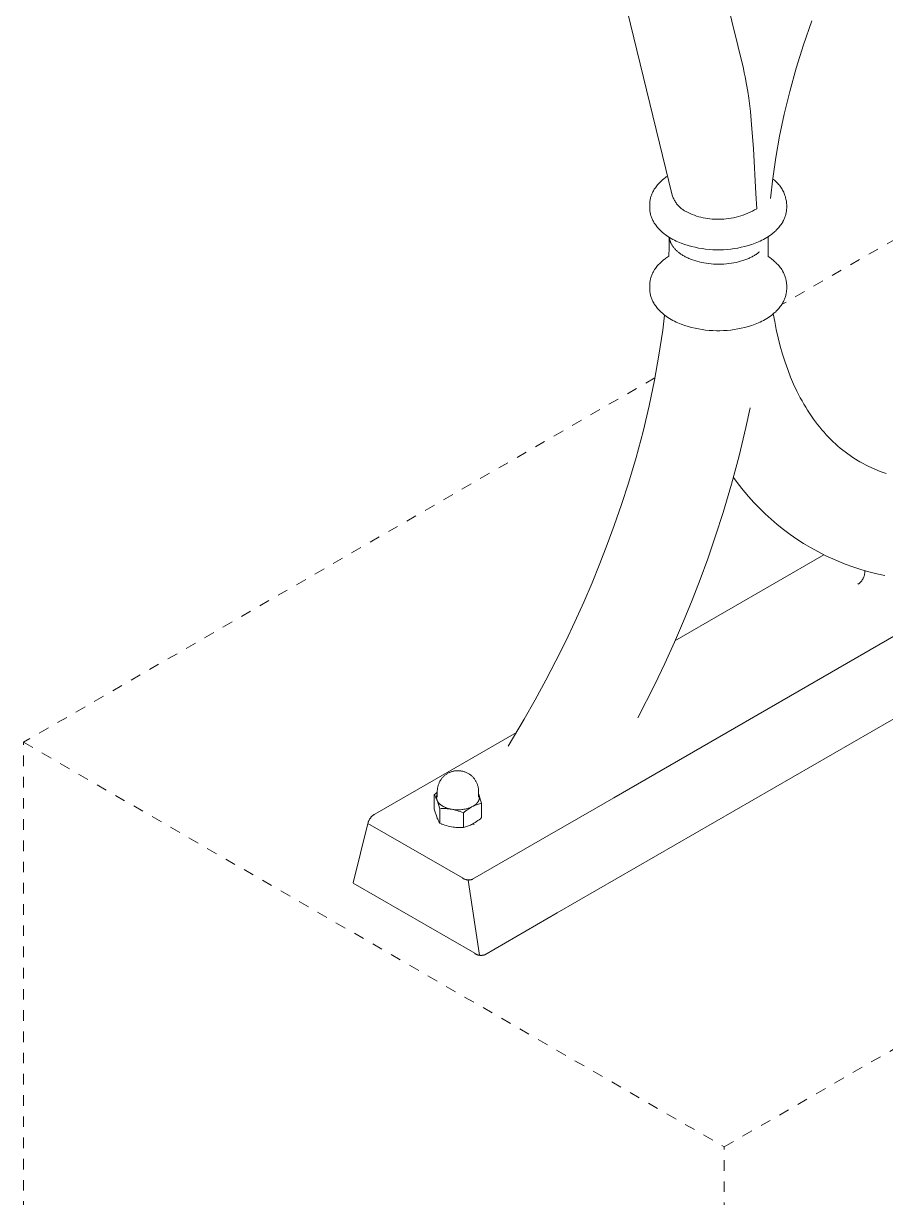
# Model space of a CAD drawing. Header units: inches. Extents: x -10 to 169, y -3 to 129.
# Drawn here: x 114.44 to 122.57, y 48.98 to 60.04 of the extents above; entities that cross this region are included whole.
import ezdxf

# ---------------------------------------------------------------- set-up
doc = ezdxf.new("R2010")
doc.units = ezdxf.units.IN
doc.header["$PDSIZE"] = -1
doc.linetypes.add('HIDDEN', pattern=[1.905, 1.27, -0.635])
doc.layers.add('ZANO_R', color=7, linetype='Continuous', lineweight=0)
doc.layers.add('ZANO_R_przerywana', color=250, linetype='HIDDEN', lineweight=0)

msp = doc.modelspace()

# ---------------------------------------------------------------- linework, layer by layer
at = {"layer": 'ZANO_R'}
for p, q in [((120.60694, 62.15514), (121.22743, 59.61753)), ((120.55797, 58.42379), (119.68102, 62.01024)), ((121.87414, 60.06775), (121.79575, 59.84211)), ((121.79575, 59.84211), (121.72606, 59.61974)), ((121.23677, 59.5775), (121.22743, 59.61753)), ((121.24474, 59.54015), (121.23677, 59.5775)), ((121.25873, 59.46612), (121.24474, 59.54015)), ((121.72606, 59.61974), (121.66503, 59.40144)), ((121.26914, 59.40267), (121.25873, 59.46612)), ((121.27836, 59.33904), (121.26914, 59.40267)), ((121.29366, 59.21348), (121.27836, 59.33904)), ((121.66503, 59.40144), (121.61252, 59.18792)), ((121.30578, 59.09012), (121.29366, 59.21348)), ((121.3231, 58.85985), (121.30578, 59.09012)), ((121.61252, 59.18792), (121.56835, 58.97983)), ((121.56835, 58.97983), (121.53228, 58.77778)), ((121.34588, 58.44163), (121.3231, 58.85985)), ((121.53228, 58.77778), (121.50402, 58.58228)), ((120.42012, 58.52298), (120.42815, 58.53208)), ((120.42815, 58.53208), (120.43654, 58.54101)), ((120.43654, 58.54101), (120.44257, 58.54711)), ((120.44257, 58.54711), (120.44877, 58.55314)), ((120.44877, 58.55314), (120.45514, 58.55907)), ((120.45514, 58.55907), (120.46166, 58.56493)), ((120.46166, 58.56493), (120.46834, 58.57069)), ((120.46834, 58.57069), (120.47518, 58.57637)), ((120.47518, 58.57637), (120.48217, 58.58196)), ((120.48217, 58.58196), (120.48931, 58.58745)), ((120.48931, 58.58745), (120.50139, 58.59631)), ((120.50139, 58.59631), (120.51371, 58.60482)), ((121.50402, 58.58228), (121.48323, 58.3937)), ((121.5035, 58.57817), (121.51237, 58.57154)), ((121.51237, 58.57154), (121.52101, 58.56461)), ((121.52101, 58.56461), (121.52941, 58.55739)), ((121.52941, 58.55739), (121.53755, 58.54987)), ((121.53755, 58.54987), (121.54542, 58.54209)), ((121.54542, 58.54209), (121.55302, 58.53403)), ((121.55302, 58.53403), (121.56034, 58.52571)), ((120.35619, 58.40919), (120.35879, 58.41736)), ((120.35879, 58.41736), (120.36166, 58.42546)), ((120.36166, 58.42546), (120.36478, 58.43351)), ((120.36478, 58.43351), (120.36815, 58.44149)), ((120.36815, 58.44149), (120.37177, 58.44939)), ((120.37177, 58.44939), (120.37564, 58.45722)), ((120.37564, 58.45722), (120.37975, 58.46498)), ((120.37975, 58.46498), (120.38257, 58.47002)), ((120.38257, 58.47002), (120.3855, 58.47502)), ((120.3855, 58.47502), (120.38853, 58.47999)), ((120.38853, 58.47999), (120.39165, 58.48492)), ((120.39165, 58.48492), (120.3982, 58.49467)), ((120.3982, 58.49467), (120.40513, 58.50427)), ((120.40513, 58.50427), (120.41244, 58.5137)), ((120.41244, 58.5137), (120.42012, 58.52298)), ((120.55797, 58.42379), (120.5608, 58.41521)), ((121.35334, 58.29641), (121.34588, 58.44163)), ((121.56034, 58.52571), (121.56736, 58.51715)), ((121.56736, 58.51715), (121.57408, 58.50834)), ((121.57408, 58.50834), (121.5805, 58.49931)), ((121.5805, 58.49931), (121.58659, 58.49006)), ((121.58659, 58.49006), (121.59237, 58.48061)), ((121.59237, 58.48061), (121.59781, 58.47096)), ((121.59781, 58.47096), (121.60291, 58.46113)), ((121.60291, 58.46113), (121.60767, 58.45113)), ((121.60767, 58.45113), (121.61208, 58.44097)), ((121.61208, 58.44097), (121.61614, 58.43067)), ((121.61614, 58.43067), (121.61984, 58.42023)), ((121.61984, 58.42023), (121.62317, 58.40966)), ((120.34488, 58.33339), (120.34502, 58.34192)), ((120.34488, 58.30798), (120.34488, 58.33339)), ((120.34502, 58.29945), (120.34488, 58.30798)), ((120.34502, 58.34192), (120.34545, 58.35045)), ((120.34545, 58.35045), (120.34616, 58.35897)), ((120.34616, 58.35897), (120.34714, 58.36747)), ((120.34714, 58.36747), (120.34841, 58.37593)), ((120.34841, 58.37593), (120.34995, 58.38434)), ((120.34995, 58.38434), (120.35176, 58.39269)), ((120.35176, 58.39269), (120.35385, 58.40096)), ((120.35385, 58.40096), (120.35619, 58.40919)), ((120.5608, 58.41521), (120.56391, 58.40673)), ((120.56391, 58.40673), (120.56733, 58.39837)), ((120.56733, 58.39837), (120.57103, 58.39014)), ((120.57103, 58.39014), (120.57501, 58.38204)), ((120.57501, 58.38204), (120.57928, 58.37408)), ((120.57928, 58.37408), (120.58382, 58.36627)), ((120.58382, 58.36627), (120.58862, 58.35863)), ((120.58862, 58.35863), (120.59369, 58.35115)), ((120.59369, 58.35115), (120.59902, 58.34386)), ((120.59902, 58.34386), (120.6046, 58.33676)), ((120.6046, 58.33676), (120.61042, 58.32986)), ((120.61042, 58.32986), (120.61647, 58.32316)), ((120.61647, 58.32316), (120.62276, 58.31668)), ((120.62276, 58.31668), (120.62927, 58.31042)), ((120.62927, 58.31042), (120.63599, 58.30439)), ((121.62317, 58.40966), (121.62614, 58.39899)), ((121.62614, 58.39899), (121.62873, 58.38822)), ((121.62873, 58.38822), (121.63095, 58.37737)), ((121.63095, 58.37737), (121.63279, 58.36645)), ((121.63279, 58.36645), (121.63425, 58.35547)), ((121.63425, 58.35547), (121.63534, 58.34445)), ((121.63534, 58.34445), (121.63603, 58.33339)), ((121.63603, 58.30798), (121.63589, 58.29945)), ((121.63603, 58.30798), (121.63603, 58.33339)), ((120.34545, 58.29092), (120.34502, 58.29945)), ((120.34616, 58.2824), (120.34545, 58.29092)), ((120.34714, 58.2739), (120.34616, 58.2824)), ((120.34841, 58.26544), (120.34714, 58.2739)), ((120.34995, 58.25703), (120.34841, 58.26544)), ((120.35176, 58.24868), (120.34995, 58.25703)), ((120.35385, 58.24041), (120.35176, 58.24868)), ((120.35619, 58.23218), (120.35385, 58.24041)), ((120.35879, 58.22401), (120.35619, 58.23218)), ((120.36166, 58.21591), (120.35879, 58.22401)), ((120.36478, 58.20786), (120.36166, 58.21591)), ((120.36815, 58.19988), (120.36478, 58.20786)), ((120.37177, 58.19198), (120.36815, 58.19988)), ((120.63599, 58.30439), (120.64292, 58.2986)), ((120.64292, 58.2986), (120.65004, 58.29305)), ((120.65004, 58.29305), (120.65735, 58.28776)), ((120.65735, 58.28776), (120.66485, 58.28272)), ((120.66485, 58.28272), (120.67251, 58.27794)), ((120.67251, 58.27794), (120.68034, 58.27343)), ((120.68034, 58.27343), (120.68831, 58.2692)), ((120.68831, 58.2692), (120.70749, 58.25955)), ((120.70749, 58.25955), (120.72698, 58.25056)), ((120.72698, 58.25056), (120.74677, 58.24224)), ((120.74677, 58.24224), (120.76684, 58.23461)), ((120.76684, 58.23461), (120.78715, 58.22766)), ((120.78715, 58.22766), (120.80769, 58.22141)), ((120.80769, 58.22141), (120.82843, 58.21586)), ((120.82843, 58.21586), (120.84934, 58.21103)), ((120.84934, 58.21103), (120.87041, 58.20692)), ((120.87041, 58.20692), (120.89161, 58.20352)), ((120.89161, 58.20352), (120.91291, 58.20086)), ((120.91291, 58.20086), (120.93429, 58.19892)), ((120.93429, 58.19892), (120.95573, 58.19771)), ((120.95573, 58.19771), (120.97719, 58.19724)), ((120.97719, 58.19724), (120.99866, 58.1975)), ((120.99866, 58.1975), (121.0201, 58.19849)), ((121.0201, 58.19849), (121.04349, 58.19955)), ((121.04349, 58.19955), (121.06683, 58.20142)), ((121.06683, 58.20142), (121.09009, 58.20408)), ((121.09009, 58.20408), (121.11324, 58.20754)), ((121.11324, 58.20754), (121.13626, 58.2118)), ((121.13626, 58.2118), (121.15913, 58.21684)), ((121.15913, 58.21684), (121.1818, 58.22267)), ((121.1818, 58.22267), (121.20427, 58.22927)), ((121.20427, 58.22927), (121.22649, 58.23664)), ((121.22649, 58.23664), (121.24845, 58.24476)), ((121.24845, 58.24476), (121.27011, 58.25364)), ((121.27011, 58.25364), (121.29146, 58.26325)), ((121.29146, 58.26325), (121.31246, 58.2736)), ((121.31246, 58.2736), (121.3331, 58.28465)), ((121.3331, 58.28465), (121.35334, 58.29641)), ((121.61276, 58.19988), (121.60914, 58.19198)), ((121.61613, 58.20786), (121.61276, 58.19988)), ((121.61925, 58.2159), (121.61613, 58.20786)), ((121.62212, 58.22401), (121.61925, 58.2159)), ((121.62472, 58.23218), (121.62212, 58.22401)), ((121.62706, 58.24041), (121.62472, 58.23218)), ((121.62915, 58.24868), (121.62706, 58.24041)), ((121.63096, 58.25703), (121.62915, 58.24868)), ((121.6325, 58.26544), (121.63096, 58.25703)), ((121.63377, 58.2739), (121.6325, 58.26544)), ((121.63475, 58.2824), (121.63377, 58.2739)), ((121.63546, 58.29092), (121.63475, 58.2824)), ((121.63589, 58.29945), (121.63546, 58.29092)), ((120.37564, 58.18414), (120.37177, 58.19198)), ((120.37975, 58.17639), (120.37564, 58.18414)), ((120.38257, 58.17135), (120.37975, 58.17639)), ((120.3855, 58.16635), (120.38257, 58.17135)), ((120.38853, 58.16138), (120.3855, 58.16635)), ((120.39165, 58.15645), (120.38853, 58.16138)), ((120.3982, 58.1467), (120.39165, 58.15645)), ((120.40513, 58.1371), (120.3982, 58.1467)), ((120.41244, 58.12767), (120.40513, 58.1371)), ((120.42012, 58.11839), (120.41244, 58.12767)), ((120.42815, 58.10929), (120.42012, 58.11839)), ((120.43654, 58.10036), (120.42815, 58.10929)), ((120.44257, 58.09426), (120.43654, 58.10036)), ((120.44877, 58.08823), (120.44257, 58.09426)), ((120.45514, 58.0823), (120.44877, 58.08823)), ((121.53214, 58.08823), (121.52577, 58.0823)), ((121.53834, 58.09426), (121.53214, 58.08823)), ((121.54437, 58.10036), (121.53834, 58.09426)), ((121.55276, 58.10929), (121.54437, 58.10036)), ((121.56079, 58.11839), (121.55276, 58.10929)), ((121.56847, 58.12767), (121.56079, 58.11839)), ((121.57578, 58.1371), (121.56847, 58.12767)), ((121.58271, 58.1467), (121.57578, 58.1371)), ((121.58926, 58.15645), (121.58271, 58.1467)), ((121.59238, 58.16138), (121.58926, 58.15645)), ((121.59541, 58.16635), (121.59238, 58.16138)), ((121.59833, 58.17135), (121.59541, 58.16635)), ((121.60116, 58.17639), (121.59833, 58.17135)), ((121.60527, 58.18414), (121.60116, 58.17639)), ((121.60914, 58.19198), (121.60527, 58.18414)), ((120.46166, 58.07644), (120.45514, 58.0823)), ((120.46834, 58.07068), (120.46166, 58.07644)), ((120.47518, 58.065), (120.46834, 58.07068)), ((120.48217, 58.05941), (120.47518, 58.065)), ((120.48931, 58.05391), (120.48217, 58.05941)), ((120.50325, 58.04376), (120.48931, 58.05391)), ((120.51749, 58.03403), (120.50325, 58.04376)), ((120.53204, 58.02475), (120.51749, 58.03403)), ((120.52756, 57.93163), (120.5283, 58.02709)), ((120.52997, 58.02308), (120.52958, 58.02628)), ((120.53043, 58.01988), (120.52997, 58.02308)), ((120.53096, 58.01668), (120.53043, 58.01988)), ((120.53155, 58.0135), (120.53096, 58.01668)), ((120.5322, 58.01031), (120.53155, 58.0135)), ((120.54685, 58.01592), (120.53204, 58.02475)), ((120.53292, 58.00714), (120.5322, 58.01031)), ((120.53371, 58.00397), (120.53292, 58.00714)), ((120.53456, 58.00081), (120.53371, 58.00397)), ((120.53547, 57.99766), (120.53456, 58.00081)), ((120.53645, 57.99452), (120.53547, 57.99766)), ((120.53749, 57.99139), (120.53645, 57.99452)), ((120.53859, 57.98827), (120.53749, 57.99139)), ((120.53976, 57.98516), (120.53859, 57.98827)), ((120.54098, 57.98206), (120.53976, 57.98516)), ((120.54227, 57.97898), (120.54098, 57.98206)), ((120.54362, 57.97591), (120.54227, 57.97898)), ((120.54503, 57.97285), (120.54362, 57.97591)), ((120.56263, 58.00713), (120.54685, 58.01592)), ((120.57864, 57.99876), (120.56263, 58.00713)), ((120.59487, 57.99084), (120.57864, 57.99876)), ((120.61131, 57.98335), (120.59487, 57.99084)), ((120.64282, 57.9711), (120.61131, 57.98335)), ((121.3696, 57.98335), (121.33809, 57.9711)), ((121.38604, 57.99084), (121.3696, 57.98335)), ((121.40227, 57.99876), (121.38604, 57.99084)), ((121.41828, 58.00713), (121.40227, 57.99876)), ((121.43405, 58.01592), (121.41828, 58.00713)), ((121.44887, 58.02475), (121.43405, 58.01592)), ((121.46341, 58.03403), (121.44887, 58.02475)), ((121.46243, 58.03339), (121.46146, 57.92649)), ((121.47766, 58.04376), (121.46341, 58.03403)), ((121.4916, 58.05391), (121.47766, 58.04376)), ((121.49874, 58.05941), (121.4916, 58.05391)), ((121.50573, 58.065), (121.49874, 58.05941)), ((121.51257, 58.07068), (121.50573, 58.065)), ((121.51925, 58.07644), (121.51257, 58.07068)), ((121.52577, 58.0823), (121.51925, 58.07644)), ((120.52553, 57.85006), (120.52756, 57.93163)), ((120.5465, 57.96981), (120.54503, 57.97285)), ((120.54961, 57.96378), (120.5465, 57.96981)), ((120.55296, 57.9578), (120.54961, 57.96378)), ((120.55653, 57.9519), (120.55296, 57.9578)), ((120.56032, 57.94607), (120.55653, 57.9519)), ((120.56433, 57.94032), (120.56032, 57.94607)), ((120.56854, 57.93464), (120.56433, 57.94032)), ((120.57296, 57.92906), (120.56854, 57.93464)), ((120.57757, 57.92355), (120.57296, 57.92906)), ((120.58237, 57.91814), (120.57757, 57.92355)), ((120.58735, 57.91283), (120.58237, 57.91814)), ((120.59251, 57.9076), (120.58735, 57.91283)), ((120.59783, 57.90248), (120.59251, 57.9076)), ((120.60331, 57.89746), (120.59783, 57.90248)), ((120.60895, 57.89254), (120.60331, 57.89746)), ((120.61473, 57.88772), (120.60895, 57.89254)), ((120.62066, 57.88301), (120.61473, 57.88772)), ((120.62671, 57.87841), (120.62066, 57.88301)), ((120.63288, 57.87392), (120.62671, 57.87841)), ((120.63918, 57.86954), (120.63288, 57.87392)), ((120.64558, 57.86526), (120.63918, 57.86954)), ((120.67472, 57.95992), (120.64282, 57.9711)), ((120.65208, 57.8611), (120.64558, 57.86526)), ((120.70699, 57.94982), (120.67472, 57.95992)), ((120.73957, 57.94082), (120.70699, 57.94982)), ((120.77244, 57.93292), (120.73957, 57.94082)), ((120.80556, 57.92613), (120.77244, 57.93292)), ((120.83889, 57.92045), (120.80556, 57.92613)), ((120.87239, 57.91591), (120.83889, 57.92045)), ((120.90603, 57.9125), (120.87239, 57.91591)), ((120.93976, 57.91022), (120.90603, 57.9125)), ((120.97355, 57.90908), (120.93976, 57.91022)), ((121.00736, 57.90908), (120.97355, 57.90908)), ((121.04115, 57.91022), (121.00736, 57.90908)), ((121.07488, 57.9125), (121.04115, 57.91022)), ((121.10851, 57.91591), (121.07488, 57.9125)), ((121.14202, 57.92045), (121.10851, 57.91591)), ((121.17534, 57.92613), (121.14202, 57.92045)), ((121.20846, 57.93292), (121.17534, 57.92613)), ((121.24134, 57.94082), (121.20846, 57.93292)), ((121.27392, 57.94982), (121.24134, 57.94082)), ((121.30619, 57.95992), (121.27392, 57.94982)), ((121.33809, 57.9711), (121.30619, 57.95992)), ((121.34703, 57.86629), (121.34002, 57.86177)), ((121.35391, 57.87094), (121.34703, 57.86629)), ((121.36067, 57.87572), (121.35391, 57.87094)), ((121.36729, 57.88063), (121.36067, 57.87572)), ((121.37375, 57.88567), (121.36729, 57.88063)), ((121.38007, 57.89083), (121.37375, 57.88567)), ((121.46146, 57.92649), (121.46228, 57.84561)), ((120.41244, 57.75123), (120.42012, 57.7605)), ((120.42012, 57.7605), (120.42815, 57.7696)), ((120.42815, 57.7696), (120.43654, 57.77853)), ((120.43654, 57.77853), (120.44257, 57.78464)), ((120.44257, 57.78464), (120.44877, 57.79066)), ((120.44877, 57.79066), (120.45514, 57.7966)), ((120.45514, 57.7966), (120.46166, 57.80245)), ((120.46166, 57.80245), (120.46834, 57.80821)), ((120.46834, 57.80821), (120.47518, 57.81389)), ((120.47518, 57.81389), (120.48217, 57.81948)), ((120.48217, 57.81948), (120.48931, 57.82498)), ((120.48931, 57.82498), (120.49817, 57.83152)), ((120.49817, 57.83152), (120.50716, 57.83789)), ((120.50716, 57.83789), (120.51629, 57.84407)), ((120.51629, 57.84407), (120.52553, 57.85006)), ((120.65868, 57.85705), (120.65208, 57.8611)), ((120.66536, 57.85311), (120.65868, 57.85705)), ((120.67277, 57.84893), (120.66536, 57.85311)), ((120.68041, 57.8448), (120.67277, 57.84893)), ((120.68827, 57.84075), (120.68041, 57.8448)), ((120.69636, 57.83676), (120.68827, 57.84075)), ((120.70468, 57.83284), (120.69636, 57.83676)), ((120.71321, 57.82901), (120.70468, 57.83284)), ((120.72197, 57.82526), (120.71321, 57.82901)), ((120.73095, 57.82161), (120.72197, 57.82526)), ((120.74954, 57.8146), (120.73095, 57.82161)), ((120.76895, 57.80802), (120.74954, 57.8146)), ((120.78914, 57.80192), (120.76895, 57.80802)), ((120.81007, 57.79633), (120.78914, 57.80192)), ((120.83167, 57.7913), (120.81007, 57.79633)), ((120.85388, 57.78686), (120.83167, 57.7913)), ((120.87664, 57.78304), (120.85388, 57.78686)), ((120.89984, 57.77988), (120.87664, 57.78304)), ((120.92343, 57.77739), (120.89984, 57.77988)), ((120.9473, 57.7756), (120.92343, 57.77739)), ((120.97136, 57.77452), (120.9473, 57.7756)), ((120.99552, 57.77416), (120.97136, 57.77452)), ((121.01968, 57.77452), (120.99552, 57.77416)), ((121.04374, 57.7756), (121.01968, 57.77452)), ((121.06761, 57.77739), (121.04374, 57.7756)), ((121.0912, 57.77988), (121.06761, 57.77739)), ((121.11441, 57.78304), (121.0912, 57.77988)), ((121.13716, 57.78686), (121.11441, 57.78304)), ((121.15937, 57.7913), (121.13716, 57.78686)), ((121.18097, 57.79633), (121.15937, 57.7913)), ((121.2019, 57.80192), (121.18097, 57.79633)), ((121.22209, 57.80802), (121.2019, 57.80192)), ((121.2415, 57.8146), (121.22209, 57.80802)), ((121.26009, 57.82161), (121.2415, 57.8146)), ((121.26907, 57.82526), (121.26009, 57.82161)), ((121.27783, 57.82901), (121.26907, 57.82526)), ((121.28637, 57.83284), (121.27783, 57.82901)), ((121.29468, 57.83676), (121.28637, 57.83284)), ((121.30277, 57.84075), (121.29468, 57.83676)), ((121.31064, 57.84481), (121.30277, 57.84075)), ((121.31827, 57.84893), (121.31064, 57.84481)), ((121.32568, 57.85311), (121.31827, 57.84893)), ((121.3329, 57.85738), (121.32568, 57.85311)), ((121.34002, 57.86177), (121.3329, 57.85738)), ((121.46228, 57.84561), (121.47712, 57.83554)), ((121.47712, 57.83554), (121.4916, 57.82498)), ((121.4916, 57.82498), (121.49874, 57.81948)), ((121.49874, 57.81948), (121.50573, 57.81389)), ((121.50573, 57.81389), (121.51256, 57.80821)), ((121.51256, 57.80821), (121.51925, 57.80245)), ((121.51925, 57.80245), (121.52577, 57.7966)), ((121.52577, 57.7966), (121.53214, 57.79066)), ((121.53214, 57.79066), (121.53834, 57.78464)), ((121.53834, 57.78464), (121.54437, 57.77853)), ((121.54437, 57.77853), (121.55276, 57.7696)), ((121.55276, 57.7696), (121.56079, 57.7605)), ((121.56079, 57.7605), (121.56847, 57.75123)), ((120.35385, 57.63848), (120.35619, 57.64671)), ((120.35619, 57.64671), (120.35879, 57.65488)), ((120.35879, 57.65488), (120.36166, 57.66299)), ((120.36166, 57.66299), (120.36478, 57.67103)), ((120.36478, 57.67103), (120.36815, 57.67901)), ((120.36815, 57.67901), (120.37177, 57.68692)), ((120.37177, 57.68692), (120.37564, 57.69475)), ((120.37564, 57.69475), (120.37975, 57.7025)), ((120.37975, 57.7025), (120.38257, 57.70754)), ((120.38257, 57.70754), (120.3855, 57.71255)), ((120.3855, 57.71255), (120.38853, 57.71751)), ((120.38853, 57.71751), (120.39165, 57.72244)), ((120.39165, 57.72244), (120.3982, 57.73219)), ((120.3982, 57.73219), (120.40513, 57.74179)), ((120.40513, 57.74179), (120.41244, 57.75123)), ((121.56847, 57.75123), (121.57578, 57.74179)), ((121.57578, 57.74179), (121.58271, 57.73219)), ((121.58271, 57.73219), (121.58926, 57.72244)), ((121.58926, 57.72244), (121.59238, 57.71751)), ((121.59238, 57.71751), (121.59541, 57.71255)), ((121.59541, 57.71255), (121.59833, 57.70754)), ((121.59833, 57.70754), (121.60116, 57.7025)), ((121.60116, 57.7025), (121.60527, 57.69475)), ((121.60527, 57.69475), (121.60914, 57.68692)), ((121.60914, 57.68692), (121.61276, 57.67901)), ((121.61276, 57.67901), (121.61613, 57.67103)), ((121.61613, 57.67103), (121.61925, 57.66299)), ((121.61925, 57.66299), (121.62212, 57.65488)), ((121.62212, 57.65488), (121.62472, 57.64671)), ((121.62472, 57.64671), (121.62706, 57.63848)), ((120.34488, 57.57092), (120.34502, 57.57944)), ((120.34488, 57.5455), (120.34488, 57.57092)), ((120.34502, 57.53697), (120.34488, 57.5455)), ((120.34502, 57.57944), (120.34545, 57.58797)), ((120.34545, 57.52844), (120.34502, 57.53697)), ((120.34545, 57.58797), (120.34616, 57.5965)), ((120.34616, 57.5965), (120.34714, 57.60499)), ((120.34714, 57.60499), (120.34841, 57.61346)), ((120.34841, 57.61346), (120.34995, 57.62187)), ((120.34995, 57.62187), (120.35176, 57.63021)), ((120.35176, 57.63021), (120.35385, 57.63848)), ((121.62706, 57.63848), (121.62915, 57.63021)), ((121.62915, 57.63021), (121.63096, 57.62187)), ((121.63096, 57.62187), (121.6325, 57.61346)), ((121.6325, 57.61346), (121.63377, 57.60499)), ((121.63377, 57.60499), (121.63475, 57.5965)), ((121.63475, 57.5965), (121.63546, 57.58797)), ((121.63546, 57.58797), (121.63589, 57.57944)), ((121.63589, 57.53697), (121.63546, 57.52844)), ((121.63589, 57.57944), (121.63603, 57.57092)), ((121.63603, 57.5455), (121.63589, 57.53697)), ((121.63603, 57.5455), (121.63603, 57.57092)), ((120.34616, 57.51992), (120.34545, 57.52844)), ((120.34714, 57.51142), (120.34616, 57.51992)), ((120.34841, 57.50296), (120.34714, 57.51142)), ((120.34995, 57.49455), (120.34841, 57.50296)), ((120.35176, 57.4862), (120.34995, 57.49455)), ((120.35385, 57.47793), (120.35176, 57.4862)), ((120.35619, 57.46971), (120.35385, 57.47793)), ((120.35879, 57.46154), (120.35619, 57.46971)), ((120.36166, 57.45343), (120.35879, 57.46154)), ((120.36478, 57.44538), (120.36166, 57.45343)), ((120.36815, 57.43741), (120.36478, 57.44538)), ((120.37177, 57.4295), (120.36815, 57.43741)), ((120.37564, 57.42167), (120.37177, 57.4295)), ((120.37975, 57.41391), (120.37564, 57.42167)), ((121.60527, 57.42167), (121.60116, 57.41391)), ((121.60914, 57.4295), (121.60527, 57.42167)), ((121.61276, 57.43741), (121.60914, 57.4295)), ((121.61613, 57.44538), (121.61276, 57.43741)), ((121.61925, 57.45343), (121.61613, 57.44538)), ((121.62212, 57.46154), (121.61925, 57.45343)), ((121.62472, 57.4697), (121.62212, 57.46154)), ((121.62706, 57.47793), (121.62472, 57.4697)), ((121.62915, 57.4862), (121.62706, 57.47793)), ((121.63096, 57.49455), (121.62915, 57.4862)), ((121.6325, 57.50296), (121.63096, 57.49455)), ((121.63377, 57.51142), (121.6325, 57.50296)), ((121.63475, 57.51992), (121.63377, 57.51142)), ((121.63546, 57.52844), (121.63475, 57.51992)), ((120.38257, 57.40887), (120.37975, 57.41391)), ((120.3855, 57.40387), (120.38257, 57.40887)), ((120.38853, 57.3989), (120.3855, 57.40387)), ((120.39165, 57.39397), (120.38853, 57.3989)), ((120.3982, 57.38422), (120.39165, 57.39397)), ((120.40513, 57.37463), (120.3982, 57.38422)), ((120.41244, 57.36519), (120.40513, 57.37463)), ((120.42012, 57.35592), (120.41244, 57.36519)), ((120.42815, 57.34681), (120.42012, 57.35592)), ((120.43654, 57.33788), (120.42815, 57.34681)), ((120.44257, 57.33178), (120.43654, 57.33788)), ((120.44877, 57.32576), (120.44257, 57.33178)), ((120.45514, 57.31982), (120.44877, 57.32576)), ((120.46166, 57.31397), (120.45514, 57.31982)), ((120.46834, 57.3082), (120.46166, 57.31397)), ((121.51925, 57.31397), (121.51257, 57.3082)), ((121.52577, 57.31982), (121.51925, 57.31397)), ((121.53214, 57.32576), (121.52577, 57.31982)), ((121.53834, 57.33178), (121.53214, 57.32576)), ((121.54437, 57.33788), (121.53834, 57.33178)), ((121.55276, 57.34681), (121.54437, 57.33788)), ((121.56079, 57.35592), (121.55276, 57.34681)), ((121.56847, 57.36519), (121.56079, 57.35592)), ((121.57578, 57.37463), (121.56847, 57.36519)), ((121.58271, 57.38422), (121.57578, 57.37463)), ((121.58926, 57.39397), (121.58271, 57.38422)), ((121.59238, 57.3989), (121.58926, 57.39397)), ((121.59541, 57.40387), (121.59238, 57.3989)), ((121.59833, 57.40887), (121.59541, 57.40387)), ((121.60116, 57.41391), (121.59833, 57.40887)), ((120.4673, 57.15183), (120.48489, 57.29482)), ((120.47518, 57.30253), (120.46834, 57.3082)), ((120.48217, 57.29694), (120.47518, 57.30253)), ((120.48931, 57.29144), (120.48217, 57.29694)), ((120.50325, 57.28128), (120.48931, 57.29144)), ((120.51749, 57.27155), (120.50325, 57.28128)), ((120.53204, 57.26227), (120.51749, 57.27155)), ((120.54685, 57.25344), (120.53204, 57.26227)), ((120.56263, 57.24465), (120.54685, 57.25344)), ((120.57864, 57.23629), (120.56263, 57.24465)), ((120.59487, 57.22836), (120.57864, 57.23629)), ((120.61131, 57.22088), (120.59487, 57.22836)), ((120.64282, 57.20863), (120.61131, 57.22088)), ((120.67472, 57.19745), (120.64282, 57.20863)), ((121.33809, 57.20863), (121.30619, 57.19745)), ((121.3696, 57.22088), (121.33809, 57.20863)), ((121.38604, 57.22836), (121.3696, 57.22088)), ((121.40227, 57.23629), (121.38604, 57.22836)), ((121.41828, 57.24465), (121.40227, 57.23629)), ((121.43405, 57.25344), (121.41828, 57.24465)), ((121.44887, 57.26227), (121.43405, 57.25344)), ((121.46341, 57.27155), (121.44887, 57.26227)), ((121.47766, 57.28128), (121.46341, 57.27155)), ((121.4916, 57.29144), (121.47766, 57.28128)), ((121.49874, 57.29694), (121.4916, 57.29144)), ((121.50573, 57.30252), (121.49874, 57.29694)), ((121.51257, 57.3082), (121.50573, 57.30252)), ((121.50986, 57.30593), (121.52276, 57.23232)), ((121.52276, 57.23232), (121.53738, 57.15903)), ((120.43253, 56.91744), (120.4673, 57.15183)), ((120.70699, 57.18735), (120.67472, 57.19745)), ((120.73957, 57.17834), (120.70699, 57.18735)), ((120.77244, 57.17044), (120.73957, 57.17834)), ((120.80556, 57.16365), (120.77244, 57.17044)), ((120.83889, 57.15798), (120.80556, 57.16365)), ((120.87239, 57.15343), (120.83889, 57.15798)), ((120.90603, 57.15002), (120.87239, 57.15343)), ((120.93976, 57.14774), (120.90603, 57.15002)), ((120.97355, 57.1466), (120.93976, 57.14774)), ((121.00736, 57.1466), (120.97355, 57.1466)), ((121.04115, 57.14774), (121.00736, 57.1466)), ((121.07488, 57.15002), (121.04115, 57.14774)), ((121.10851, 57.15343), (121.07488, 57.15002)), ((121.14202, 57.15798), (121.10851, 57.15343)), ((121.17534, 57.16365), (121.14202, 57.15798)), ((121.20846, 57.17044), (121.17534, 57.16365)), ((121.24134, 57.17834), (121.20846, 57.17044)), ((121.27392, 57.18735), (121.24134, 57.17834)), ((121.30619, 57.19745), (121.27392, 57.18735)), ((121.53738, 57.15903), (121.5552, 57.08017)), ((121.5552, 57.08017), (121.57522, 57.00183)), ((121.57522, 57.00183), (121.59675, 56.92661)), ((120.39, 56.67976), (120.43253, 56.91744)), ((121.59675, 56.92661), (121.62052, 56.85206)), ((121.62052, 56.85206), (121.64564, 56.78088)), ((121.64564, 56.78088), (121.67302, 56.71052)), ((120.33978, 56.43945), (120.39, 56.67976)), ((121.67302, 56.71052), (121.70158, 56.64369)), ((121.70158, 56.64369), (121.73239, 56.57785)), ((121.73239, 56.57785), (121.74802, 56.5466)), ((121.74802, 56.5466), (121.76421, 56.51563)), ((120.28201, 56.19721), (120.33978, 56.43945)), ((121.76421, 56.51563), (121.78095, 56.48496)), ((121.78095, 56.48496), (121.79824, 56.45459)), ((121.79824, 56.45459), (121.81541, 56.42571)), ((121.81541, 56.42571), (121.83312, 56.39716)), ((121.29046, 56.4199), (121.25108, 56.23552)), ((121.83312, 56.39716), (121.85137, 56.36895)), ((121.85137, 56.36895), (121.87016, 56.34109)), ((121.87016, 56.34109), (121.88876, 56.31464)), ((121.25108, 56.23552), (121.18731, 55.9681)), ((121.88876, 56.31464), (121.90789, 56.28857)), ((121.90789, 56.28857), (121.92754, 56.26288)), ((121.92754, 56.26288), (121.94769, 56.23759)), ((121.94769, 56.23759), (121.96766, 56.21357)), ((121.96766, 56.21357), (121.98813, 56.18997)), ((120.21685, 55.95368), (120.28201, 56.19721)), ((121.98813, 56.18997), (122.00908, 56.1668)), ((122.00908, 56.1668), (122.03051, 56.14408)), ((122.03051, 56.14408), (122.05178, 56.12247)), ((122.05178, 56.12247), (122.0735, 56.10133)), ((122.0735, 56.10133), (122.09569, 56.08066)), ((122.09569, 56.08066), (122.1183, 56.06048)), ((122.1183, 56.06048), (122.14084, 56.04124)), ((122.14084, 56.04124), (122.1638, 56.0225)), ((122.1638, 56.0225), (122.18717, 56.00426)), ((122.18717, 56.00426), (122.21093, 55.98656)), ((122.21093, 55.98656), (122.23474, 55.96963)), ((120.14454, 55.70961), (120.21685, 55.95368)), ((121.18731, 55.9681), (121.11565, 55.70025)), ((122.23474, 55.96963), (122.25892, 55.95324)), ((122.25892, 55.95324), (122.28347, 55.93739)), ((122.28347, 55.93739), (122.30836, 55.92209)), ((122.30836, 55.92209), (122.32656, 55.91138)), ((122.32656, 55.91138), (122.41066, 55.86684)), ((121.17891, 55.70382), (121.13371, 55.76513)), ((122.41066, 55.86684), (122.51803, 55.82064)), ((122.51803, 55.82064), (122.54584, 55.81044)), ((122.54584, 55.81044), (122.57387, 55.80084)), ((120.08022, 55.50996), (120.14454, 55.70961)), ((121.11565, 55.70025), (121.03636, 55.43265)), ((121.22608, 55.64402), (121.17891, 55.70382)), ((121.27518, 55.5858), (121.22608, 55.64402)), ((121.32615, 55.5292), (121.27518, 55.5858)), ((124.83364, 55.5323), (120.00705, 52.74566)), ((120.01177, 55.3117), (120.08022, 55.50996)), ((121.03636, 55.43265), (120.9661, 55.21454)), ((121.37894, 55.4743), (121.32615, 55.5292)), ((121.43349, 55.42115), (121.37894, 55.4743)), ((121.48975, 55.36981), (121.43349, 55.42115)), ((121.54766, 55.32033), (121.48975, 55.36981)), ((121.60714, 55.27277), (121.54766, 55.32033)), ((119.9457, 55.13175), (120.01177, 55.3117)), ((120.9661, 55.21454), (120.89132, 54.99793)), ((121.66815, 55.22717), (121.60714, 55.27277)), ((121.73061, 55.18359), (121.66815, 55.22717)), ((119.87636, 54.95304), (119.9457, 55.13175)), ((121.79447, 55.14207), (121.73061, 55.18359)), ((121.85964, 55.10266), (121.79447, 55.14207)), ((122.004, 55.0262), (121.85964, 55.10266)), ((120.58334, 54.22431), (121.98744, 55.03497)), ((120.89132, 54.99793), (120.81938, 54.802)), ((122.18686, 54.94749), (122.004, 55.0262)), ((119.80164, 54.77038), (119.87636, 54.95304)), ((122.26009, 54.92117), (122.18686, 54.94749)), ((122.33414, 54.89728), (122.26009, 54.92117)), ((122.40895, 54.87587), (122.33414, 54.89728)), ((122.37183, 54.88137), (122.37156, 54.88624)), ((122.37192, 54.87649), (122.37183, 54.88137)), ((122.37185, 54.87162), (122.37192, 54.87649)), ((119.72361, 54.5891), (119.80164, 54.77038)), ((120.81938, 54.802), (120.74389, 54.60742)), ((122.31487, 54.76312), (122.31874, 54.76609)), ((122.31874, 54.76609), (122.32251, 54.76918)), ((122.32251, 54.76918), (122.32616, 54.77241)), ((122.32616, 54.77241), (122.32971, 54.77576)), ((122.32971, 54.77576), (122.33313, 54.77923)), ((122.33313, 54.77923), (122.33643, 54.78282)), ((122.33643, 54.78282), (122.33961, 54.78652)), ((122.33961, 54.78652), (122.34266, 54.79033)), ((122.34266, 54.79033), (122.34557, 54.79424)), ((122.34557, 54.79424), (122.34834, 54.79825)), ((122.34834, 54.79825), (122.35097, 54.80236)), ((122.35097, 54.80236), (122.35346, 54.80655)), ((122.35346, 54.80655), (122.35581, 54.81083)), ((122.35581, 54.81083), (122.358, 54.81519)), ((122.358, 54.81519), (122.36004, 54.81962)), ((122.36004, 54.81962), (122.36192, 54.82411)), ((122.36192, 54.82411), (122.36365, 54.82868)), ((122.36365, 54.82868), (122.36522, 54.83329)), ((122.36522, 54.83329), (122.36663, 54.83796)), ((122.36663, 54.83796), (122.36787, 54.84268)), ((122.36787, 54.84268), (122.36895, 54.84743)), ((122.36895, 54.84743), (122.36987, 54.85222)), ((122.36987, 54.85222), (122.37062, 54.85704)), ((122.37062, 54.85704), (122.3712, 54.86189)), ((122.3712, 54.86189), (122.37161, 54.86675)), ((122.37161, 54.86675), (122.37185, 54.87162)), ((122.48443, 54.85695), (122.40895, 54.87587)), ((122.5605, 54.84054), (122.48443, 54.85695)), ((124.78618, 54.72767), (119.47381, 51.66057)), ((122.30682, 54.7576), (122.31089, 54.76029)), ((122.31089, 54.76029), (122.31487, 54.76312)), ((119.64025, 54.40475), (119.72361, 54.5891)), ((120.74389, 54.60742), (120.66274, 54.40904)), ((119.55354, 54.22195), (119.64025, 54.40475)), ((120.66274, 54.40904), (120.57799, 54.21216)), ((119.46168, 54.03705), (119.55354, 54.22195)), ((120.57799, 54.21216), (120.48762, 54.01231)), ((119.36645, 53.85387), (119.46168, 54.03705)), ((120.48762, 54.01231), (120.39363, 53.81414)), ((119.26637, 53.66967), (119.36645, 53.85387)), ((120.39363, 53.81414), (120.23415, 53.49743)), ((119.16291, 53.48734), (119.26637, 53.66967)), ((119.0102, 53.23167), (119.16291, 53.48734)), ((118.4364, 52.98477), (119.08886, 53.36147)), ((118.49353, 52.99543), (118.50005, 52.99686)), ((118.50005, 52.99686), (118.50662, 52.99806)), ((118.50662, 52.99806), (118.51322, 52.99903)), ((118.51322, 52.99903), (118.5198, 52.99978)), ((118.5198, 52.99978), (118.52641, 53.0003)), ((118.52641, 53.0003), (118.53302, 53.00059)), ((118.53302, 53.00059), (118.53965, 53.00066)), ((118.53965, 53.00066), (118.54627, 53.0005)), ((118.54627, 53.0005), (118.55288, 53.00012)), ((118.55288, 53.00012), (118.55948, 52.99951)), ((118.55948, 52.99951), (118.56605, 52.99868)), ((118.56605, 52.99868), (118.57259, 52.99763)), ((118.57259, 52.99763), (118.57909, 52.99635)), ((118.57909, 52.99635), (118.58554, 52.99485)), ((117.75406, 52.59082), (118.4364, 52.98477)), ((118.36006, 52.88398), (118.36284, 52.89005)), ((118.36284, 52.89005), (118.36582, 52.89603)), ((118.36582, 52.89603), (118.36901, 52.90189)), ((118.36901, 52.90189), (118.37239, 52.90765)), ((118.37239, 52.90765), (118.37597, 52.91328)), ((118.37597, 52.91328), (118.37975, 52.91879)), ((118.37975, 52.91879), (118.38371, 52.92416)), ((118.38371, 52.92416), (118.38785, 52.9294)), ((118.38785, 52.9294), (118.39217, 52.93449)), ((118.39217, 52.93449), (118.39666, 52.93943)), ((118.39666, 52.93943), (118.40131, 52.94421)), ((118.40131, 52.94421), (118.40613, 52.94883)), ((118.40613, 52.94883), (118.41111, 52.95329)), ((118.41111, 52.95329), (118.41623, 52.95756)), ((118.41623, 52.95756), (118.4215, 52.96167)), ((118.4215, 52.96167), (118.4269, 52.96558)), ((118.4269, 52.96558), (118.43244, 52.96931)), ((118.43244, 52.96931), (118.4381, 52.97285)), ((118.4381, 52.97285), (118.44388, 52.97619)), ((118.44388, 52.97619), (118.44977, 52.97933)), ((118.44977, 52.97933), (118.45577, 52.98227)), ((118.45577, 52.98227), (118.46186, 52.985)), ((118.46186, 52.985), (118.46804, 52.98752)), ((118.46804, 52.98752), (118.47431, 52.98982)), ((118.47431, 52.98982), (118.48065, 52.99191)), ((118.48065, 52.99191), (118.48706, 52.99378)), ((118.48706, 52.99378), (118.49353, 52.99543)), ((118.58554, 52.99485), (118.59193, 52.99314)), ((118.59193, 52.99314), (118.59827, 52.9912)), ((118.59827, 52.9912), (118.60454, 52.98906)), ((118.60454, 52.98906), (118.61072, 52.9867)), ((118.61072, 52.9867), (118.61683, 52.98413)), ((118.61683, 52.98413), (118.62284, 52.98135)), ((118.62284, 52.98135), (118.62876, 52.97838)), ((118.62876, 52.97838), (118.63457, 52.9752)), ((118.63457, 52.9752), (118.64027, 52.97183)), ((118.64027, 52.97183), (118.64585, 52.96826)), ((118.64585, 52.96826), (118.65131, 52.96451)), ((118.65131, 52.96451), (118.65664, 52.96057)), ((118.65664, 52.96057), (118.66183, 52.95645)), ((118.66183, 52.95645), (118.66687, 52.95216)), ((118.66687, 52.95216), (118.67177, 52.9477)), ((118.67177, 52.9477), (118.67651, 52.94308)), ((118.67651, 52.94308), (118.68109, 52.9383)), ((118.68109, 52.9383), (118.68551, 52.93336)), ((118.68551, 52.93336), (118.68976, 52.92828)), ((118.68976, 52.92828), (118.69383, 52.92305)), ((118.69383, 52.92305), (118.69772, 52.91769)), ((118.69772, 52.91769), (118.70143, 52.9122)), ((118.70143, 52.9122), (118.70494, 52.90659)), ((118.70494, 52.90659), (118.70827, 52.90086)), ((118.70827, 52.90086), (118.71139, 52.89502)), ((118.71139, 52.89502), (118.71432, 52.88908)), ((118.71432, 52.88908), (118.71704, 52.88304)), ((118.31527, 52.77426), (118.32938, 52.78601)), ((118.32938, 52.78601), (118.3438, 52.79738)), ((118.34084, 52.77449), (118.34001, 52.77226)), ((118.34175, 52.7767), (118.34084, 52.77449)), ((118.34274, 52.77887), (118.34175, 52.7767)), ((118.3438, 52.78101), (118.34274, 52.77887)), ((118.3438, 52.80611), (118.34391, 52.81279)), ((118.3438, 52.75198), (118.3438, 52.80611)), ((118.34391, 52.81279), (118.34425, 52.81946)), ((118.34425, 52.81946), (118.34483, 52.82611)), ((118.34483, 52.82611), (118.34563, 52.83273)), ((118.34563, 52.83273), (118.34665, 52.83933)), ((118.34665, 52.83933), (118.34791, 52.84589)), ((118.34791, 52.84589), (118.34938, 52.8524)), ((118.34938, 52.8524), (118.35108, 52.85885)), ((118.35108, 52.85885), (118.353, 52.86525)), ((118.353, 52.86525), (118.35514, 52.87157)), ((118.35514, 52.87157), (118.35749, 52.87782)), ((118.35749, 52.87782), (118.36006, 52.88398)), ((118.71704, 52.88304), (118.71956, 52.87691)), ((118.71956, 52.87691), (118.72185, 52.87074)), ((118.72185, 52.87074), (118.72393, 52.86449)), ((118.72393, 52.86449), (118.7258, 52.85817)), ((118.7258, 52.85817), (118.72746, 52.8518)), ((118.72746, 52.8518), (118.72889, 52.84537)), ((118.72889, 52.84537), (118.73011, 52.83889)), ((118.73011, 52.83889), (118.73111, 52.83238)), ((118.73111, 52.83238), (118.73189, 52.82584)), ((118.73189, 52.82584), (118.73245, 52.81928)), ((118.73245, 52.81928), (118.73278, 52.8127)), ((118.73278, 52.8127), (118.7329, 52.80611)), ((118.7329, 52.80611), (118.7329, 52.75198)), ((118.7329, 52.78166), (118.73502, 52.77642)), ((118.7339, 52.77891), (118.7329, 52.78101)), ((118.73484, 52.77679), (118.7339, 52.77891)), ((118.73572, 52.77463), (118.73484, 52.77679)), ((118.73639, 52.77285), (118.73572, 52.77463)), ((118.31963, 52.76734), (118.31527, 52.77426)), ((118.31527, 52.63856), (118.31527, 52.77426)), ((118.32376, 52.76028), (118.31963, 52.76734)), ((118.32767, 52.75309), (118.32376, 52.76028)), ((118.33135, 52.74579), (118.32767, 52.75309)), ((118.3348, 52.73837), (118.33135, 52.74579)), ((118.33801, 52.73084), (118.3348, 52.73837)), ((118.33605, 52.75123), (118.33602, 52.74885)), ((118.33602, 52.74885), (118.33607, 52.74646)), ((118.33617, 52.75362), (118.33605, 52.75123)), ((118.33607, 52.74646), (118.3362, 52.74408)), ((118.33637, 52.75599), (118.33617, 52.75362)), ((118.3362, 52.74408), (118.33641, 52.7417)), ((118.33665, 52.75836), (118.33637, 52.75599)), ((118.33641, 52.7417), (118.3367, 52.73933)), ((118.33701, 52.76072), (118.33665, 52.75836)), ((118.3367, 52.73933), (118.33707, 52.73697)), ((118.33745, 52.76307), (118.33701, 52.76072)), ((118.33707, 52.73697), (118.33752, 52.73463)), ((118.33797, 52.7654), (118.33745, 52.76307)), ((118.33752, 52.73463), (118.33806, 52.7323)), ((118.33857, 52.76771), (118.33797, 52.7654)), ((118.34097, 52.72322), (118.33801, 52.73084)), ((118.33806, 52.7323), (118.33867, 52.73)), ((118.33925, 52.77), (118.33857, 52.76771)), ((118.33867, 52.73), (118.33936, 52.72771)), ((118.34001, 52.77226), (118.33925, 52.77)), ((118.33936, 52.72771), (118.34013, 52.72545)), ((118.34013, 52.72545), (118.34097, 52.72322)), ((118.36668, 52.64268), (118.34097, 52.72322)), ((118.34097, 52.72322), (118.34169, 52.72144)), ((118.34169, 52.72144), (118.34247, 52.71966)), ((118.34247, 52.71966), (118.34329, 52.71788)), ((118.34329, 52.71788), (118.34417, 52.7161)), ((118.34417, 52.7161), (118.3451, 52.71432)), ((118.3451, 52.71432), (118.34608, 52.71254)), ((118.34608, 52.71254), (118.34711, 52.71077)), ((118.34711, 52.71077), (118.3482, 52.709)), ((118.3482, 52.709), (118.34934, 52.70724)), ((118.34934, 52.70724), (118.35053, 52.70548)), ((118.35053, 52.70548), (118.35178, 52.70372)), ((118.35178, 52.70372), (118.35308, 52.70198)), ((118.35308, 52.70198), (118.35443, 52.70024)), ((118.35443, 52.70024), (118.35583, 52.69851)), ((118.35583, 52.69851), (118.35729, 52.69679)), ((118.35729, 52.69679), (118.35879, 52.69508)), ((118.35879, 52.69508), (118.36036, 52.69338)), ((118.36036, 52.69338), (118.36197, 52.69169)), ((118.36197, 52.69169), (118.36363, 52.69001)), ((118.36363, 52.69001), (118.36534, 52.68835)), ((118.36534, 52.68835), (118.36711, 52.6867)), ((118.36711, 52.6867), (118.36892, 52.68507)), ((118.36892, 52.68507), (118.37079, 52.68345)), ((118.37079, 52.68345), (118.3727, 52.68185)), ((118.3727, 52.68185), (118.37667, 52.67869)), ((118.37667, 52.67869), (118.38083, 52.67561)), ((118.38083, 52.67561), (118.38517, 52.67261)), ((118.38517, 52.67261), (118.38968, 52.66969)), ((118.38968, 52.66969), (118.39436, 52.66686)), ((118.39436, 52.66686), (118.39919, 52.66412)), ((118.39919, 52.66412), (118.40418, 52.66149)), ((118.68464, 52.66774), (118.67559, 52.66309)), ((118.67559, 52.66309), (118.68019, 52.66562)), ((118.68019, 52.66562), (118.68468, 52.66825)), ((118.69384, 52.67209), (118.68464, 52.66774)), ((118.68468, 52.66825), (118.68906, 52.67099)), ((118.68906, 52.67099), (118.69331, 52.67382)), ((118.69331, 52.67382), (118.69743, 52.67675)), ((118.70317, 52.67615), (118.69384, 52.67209)), ((118.69743, 52.67675), (118.70141, 52.67977)), ((118.70141, 52.67977), (118.70523, 52.68288)), ((118.71262, 52.67991), (118.70317, 52.67615)), ((118.70523, 52.68288), (118.70709, 52.68447)), ((118.70709, 52.68447), (118.7089, 52.68608)), ((118.7089, 52.68608), (118.71067, 52.68771)), ((118.71067, 52.68771), (118.71239, 52.68936)), ((118.71239, 52.68936), (118.71408, 52.69103)), ((118.72219, 52.68336), (118.71262, 52.67991)), ((118.71408, 52.69103), (118.71571, 52.69272)), ((118.71571, 52.69272), (118.7173, 52.69442)), ((118.7173, 52.69442), (118.71885, 52.69615)), ((118.71885, 52.69615), (118.72034, 52.69789)), ((118.72034, 52.69789), (118.72179, 52.69965)), ((118.72179, 52.69965), (118.72319, 52.70142)), ((118.73187, 52.68651), (118.72219, 52.68336)), ((118.72319, 52.70142), (118.72454, 52.70321)), ((118.72454, 52.70321), (118.72584, 52.70501)), ((118.72584, 52.70501), (118.72708, 52.70683)), ((118.72708, 52.70683), (118.72827, 52.70866)), ((118.72827, 52.70866), (118.72942, 52.7105)), ((118.72942, 52.7105), (118.7305, 52.71235)), ((118.7305, 52.71235), (118.73154, 52.71421)), ((118.73154, 52.71421), (118.73252, 52.71608)), ((118.74164, 52.68935), (118.73187, 52.68651)), ((118.73252, 52.71608), (118.73344, 52.71797)), ((118.73344, 52.71797), (118.73431, 52.71986)), ((118.73431, 52.71986), (118.73513, 52.72175)), ((118.73513, 52.72175), (118.73589, 52.72366)), ((118.73589, 52.72366), (118.73659, 52.72557)), ((118.73702, 52.77104), (118.73639, 52.77285)), ((118.73641, 52.77285), (118.76142, 52.69409)), ((118.73659, 52.72557), (118.73724, 52.72748)), ((118.7376, 52.76923), (118.73702, 52.77104)), ((118.73724, 52.72748), (118.73783, 52.7294)), ((118.73813, 52.76741), (118.7376, 52.76923)), ((118.73783, 52.7294), (118.73837, 52.73132)), ((118.73861, 52.76557), (118.73813, 52.76741)), ((118.73837, 52.73132), (118.73885, 52.73324)), ((118.73905, 52.76372), (118.73861, 52.76557)), ((118.73885, 52.73324), (118.73927, 52.73517)), ((118.73943, 52.76186), (118.73905, 52.76372)), ((118.73927, 52.73517), (118.73964, 52.7371)), ((118.73977, 52.76), (118.73943, 52.76186)), ((118.73964, 52.7371), (118.73995, 52.73902)), ((118.74005, 52.75812), (118.73977, 52.76)), ((118.73995, 52.73902), (118.74021, 52.74095)), ((118.74028, 52.75624), (118.74005, 52.75812)), ((118.74021, 52.74095), (118.74041, 52.74287)), ((118.74046, 52.75434), (118.74028, 52.75624)), ((118.74041, 52.74287), (118.74055, 52.7448)), ((118.74059, 52.75245), (118.74046, 52.75434)), ((118.74055, 52.7448), (118.74064, 52.74672)), ((118.74066, 52.75054), (118.74059, 52.75245)), ((118.74064, 52.74672), (118.74068, 52.74863)), ((118.74068, 52.74863), (118.74066, 52.75054)), ((118.75149, 52.69188), (118.74164, 52.68935)), ((118.76142, 52.69409), (118.75149, 52.69188)), ((118.76142, 52.55839), (118.76142, 52.69409)), ((120.00705, 52.74566), (119.844, 52.65152)), ((117.71032, 52.55046), (117.71302, 52.5542)), ((117.71302, 52.5542), (117.71584, 52.55786)), ((117.71584, 52.55786), (117.71878, 52.56141)), ((117.71878, 52.56141), (117.72184, 52.56487)), ((117.72184, 52.56487), (117.72501, 52.56822)), ((117.72501, 52.56822), (117.7283, 52.57146)), ((117.7283, 52.57146), (117.73169, 52.57459)), ((117.73169, 52.57459), (117.73518, 52.57761)), ((117.73518, 52.57761), (117.73878, 52.5805)), ((117.73878, 52.5805), (117.74247, 52.58327)), ((117.74247, 52.58327), (117.74625, 52.58592)), ((117.74625, 52.58592), (117.75011, 52.58844)), ((117.75011, 52.58844), (117.75406, 52.59082)), ((118.34097, 52.55802), (118.31527, 52.63856)), ((118.34394, 52.5504), (118.34097, 52.55802)), ((118.38065, 52.64354), (118.36668, 52.64268)), ((118.36668, 52.64268), (118.36668, 52.50698)), ((118.39463, 52.64396), (118.38065, 52.64354)), ((118.40863, 52.64395), (118.39463, 52.64396)), ((118.40418, 52.66149), (118.40931, 52.65895)), ((118.42261, 52.6435), (118.40863, 52.64395)), ((118.40931, 52.65895), (118.41457, 52.65652)), ((118.41457, 52.65652), (118.41996, 52.6542)), ((118.41996, 52.6542), (118.42545, 52.65199)), ((118.43658, 52.64262), (118.42261, 52.6435)), ((118.42545, 52.65199), (118.43105, 52.64989)), ((118.43105, 52.64989), (118.43673, 52.64791)), ((118.45051, 52.64131), (118.43658, 52.64262)), ((118.43673, 52.64791), (118.4425, 52.64605)), ((118.4425, 52.64605), (118.44834, 52.6443)), ((118.44834, 52.6443), (118.45424, 52.64268)), ((118.46439, 52.63957), (118.45051, 52.64131)), ((118.45424, 52.64268), (118.46019, 52.64118)), ((118.46019, 52.64118), (118.46617, 52.6398)), ((118.47822, 52.63739), (118.46439, 52.63957)), ((118.46617, 52.6398), (118.47219, 52.63853)), ((118.47219, 52.63853), (118.47822, 52.63739)), ((118.49459, 52.63398), (118.47822, 52.63739)), ((118.47822, 52.63739), (118.48872, 52.63557)), ((118.48872, 52.63557), (118.49927, 52.63411)), ((118.51085, 52.63005), (118.49459, 52.63398)), ((118.49927, 52.63411), (118.50986, 52.633)), ((118.50986, 52.633), (118.52049, 52.63224)), ((118.52697, 52.62559), (118.51085, 52.63005)), ((118.52049, 52.63224), (118.53114, 52.63184)), ((118.54294, 52.62061), (118.52697, 52.62559)), ((118.53114, 52.63184), (118.54179, 52.6318)), ((118.54179, 52.6318), (118.55244, 52.63211)), ((118.55874, 52.61511), (118.54294, 52.62061)), ((118.55244, 52.63211), (118.56307, 52.63277)), ((118.57435, 52.6091), (118.55874, 52.61511)), ((118.56307, 52.63277), (118.57367, 52.6338)), ((118.57367, 52.6338), (118.58424, 52.63517)), ((118.58976, 52.60259), (118.57435, 52.6091)), ((118.58424, 52.63517), (118.59475, 52.6369)), ((118.60119, 52.61235), (118.58976, 52.60259)), ((118.58976, 52.4669), (118.58976, 52.60259)), ((118.59475, 52.6369), (118.6052, 52.63898)), ((118.61291, 52.62175), (118.60119, 52.61235)), ((118.6052, 52.63898), (118.61557, 52.64141)), ((118.62492, 52.63079), (118.61291, 52.62175)), ((118.61557, 52.64141), (118.62586, 52.64418)), ((118.63721, 52.63945), (118.62492, 52.63079)), ((118.62586, 52.64418), (118.63605, 52.64729)), ((118.63605, 52.64729), (118.64613, 52.65074)), ((118.64976, 52.64773), (118.63721, 52.63945)), ((118.64613, 52.65074), (118.65608, 52.65453)), ((118.66256, 52.65561), (118.64976, 52.64773)), ((118.65608, 52.65453), (118.66591, 52.65865)), ((118.67559, 52.66309), (118.66256, 52.65561)), ((118.66591, 52.65865), (118.67559, 52.66309)), ((118.74999, 52.54863), (118.76142, 52.55839)), ((119.844, 52.65152), (119.35822, 52.37106)), ((117.55066, 51.94265), (117.68966, 52.5044)), ((117.68966, 52.5044), (117.69081, 52.50887)), ((118.5809, 51.98984), (117.68966, 52.5044)), ((117.69081, 52.50887), (117.69212, 52.5133)), ((117.69212, 52.5133), (117.69358, 52.51768)), ((117.69358, 52.51768), (117.69518, 52.522)), ((117.69518, 52.522), (117.69693, 52.52628)), ((117.69693, 52.52628), (117.69882, 52.53049)), ((117.69882, 52.53049), (117.70085, 52.53463)), ((117.70085, 52.53463), (117.70301, 52.53871)), ((117.70301, 52.53871), (117.70532, 52.5427)), ((117.70532, 52.5427), (117.70775, 52.54662)), ((117.70775, 52.54662), (117.71032, 52.55046)), ((118.34715, 52.54287), (118.34394, 52.5504)), ((118.3506, 52.53545), (118.34715, 52.54287)), ((118.35428, 52.52815), (118.3506, 52.53545)), ((118.35819, 52.52096), (118.35428, 52.52815)), ((118.36232, 52.51391), (118.35819, 52.52096)), ((118.36668, 52.50698), (118.36232, 52.51391)), ((118.36668, 52.50698), (118.38209, 52.50047)), ((118.38209, 52.50047), (118.3977, 52.49447)), ((118.38941, 52.49774), (118.38427, 52.49477)), ((118.3977, 52.49447), (118.4135, 52.48897)), ((118.4135, 52.48897), (118.42946, 52.48399)), ((118.42946, 52.48399), (118.44558, 52.47953)), ((118.44558, 52.47953), (118.46184, 52.47559)), ((118.46184, 52.47559), (118.47822, 52.47219)), ((118.47822, 52.47219), (118.49204, 52.47001)), ((118.49204, 52.47001), (118.50593, 52.46826)), ((118.50593, 52.46826), (118.51986, 52.46695)), ((118.51986, 52.46695), (118.53382, 52.46607)), ((118.53382, 52.46607), (118.54781, 52.46562)), ((118.54781, 52.46562), (118.5618, 52.46561)), ((118.5618, 52.46561), (118.57579, 52.46604)), ((118.57579, 52.46604), (118.58976, 52.4669)), ((118.58976, 52.4669), (118.59969, 52.46911)), ((118.59969, 52.46911), (118.60954, 52.47163)), ((118.60954, 52.47163), (118.61931, 52.47447)), ((118.61931, 52.47447), (118.62899, 52.47762)), ((118.62899, 52.47762), (118.63856, 52.48108)), ((118.63856, 52.48108), (118.64801, 52.48484)), ((118.64801, 52.48484), (118.65734, 52.48889)), ((118.65734, 52.48889), (118.66654, 52.49325)), ((118.66654, 52.49325), (118.67559, 52.49789)), ((118.67559, 52.49789), (118.68863, 52.50537)), ((118.68146, 52.5011), (118.69242, 52.49477)), ((118.68863, 52.50537), (118.70142, 52.51326)), ((118.70142, 52.51326), (118.71397, 52.52153)), ((118.71397, 52.52153), (118.72626, 52.53019)), ((118.72626, 52.53019), (118.73827, 52.53923)), ((118.73827, 52.53923), (118.74999, 52.54863)), ((119.35822, 52.37106), (118.67589, 51.97711)), ((118.69592, 51.27968), (117.55168, 51.9403)), ((118.58317, 51.98817), (118.58033, 51.99017)), ((118.58606, 51.98627), (118.58317, 51.98817)), ((118.58903, 51.98447), (118.58606, 51.98627)), ((118.59205, 51.98278), (118.58903, 51.98447)), ((118.59512, 51.98118), (118.59205, 51.98278)), ((118.59825, 51.9797), (118.59512, 51.98118)), ((118.60143, 51.97832), (118.59825, 51.9797)), ((118.60466, 51.97705), (118.60143, 51.97832)), ((118.60792, 51.97589), (118.60466, 51.97705)), ((118.61123, 51.97484), (118.60792, 51.97589)), ((118.61457, 51.97391), (118.61123, 51.97484)), ((118.61793, 51.97309), (118.61457, 51.97391)), ((118.62133, 51.97239), (118.61793, 51.97309)), ((118.62474, 51.9718), (118.62133, 51.97239)), ((118.62818, 51.97133), (118.62474, 51.9718)), ((118.63162, 51.97098), (118.62818, 51.97133)), ((118.63508, 51.97075), (118.63162, 51.97098)), ((118.63307, 51.97043), (118.7425, 51.261)), ((118.63855, 51.97063), (118.63508, 51.97075)), ((118.64201, 51.97064), (118.63855, 51.97063)), ((118.64547, 51.97076), (118.64201, 51.97064)), ((118.64893, 51.971), (118.64547, 51.97076)), ((118.65238, 51.97136), (118.64893, 51.971)), ((118.65581, 51.97183), (118.65238, 51.97136)), ((118.65923, 51.97242), (118.65581, 51.97183)), ((118.66262, 51.97313), (118.65923, 51.97242)), ((118.66598, 51.97396), (118.66262, 51.97313)), ((118.66932, 51.9749), (118.66598, 51.97396)), ((118.67262, 51.97595), (118.66932, 51.9749)), ((118.67589, 51.97711), (118.67262, 51.97595)), ((119.47381, 51.66057), (118.79147, 51.26662)), ((118.69592, 51.27968), (118.69875, 51.27768)), ((118.69875, 51.27768), (118.70165, 51.27578)), ((118.70165, 51.27578), (118.70461, 51.27398)), ((118.70461, 51.27398), (118.70763, 51.27229)), ((118.70763, 51.27229), (118.71071, 51.27069)), ((118.71071, 51.27069), (118.71384, 51.26921)), ((118.71384, 51.26921), (118.71702, 51.26783)), ((118.71702, 51.26783), (118.72024, 51.26656)), ((118.72024, 51.26656), (118.72351, 51.2654)), ((118.72351, 51.2654), (118.72681, 51.26435)), ((118.72681, 51.26435), (118.73015, 51.26342)), ((118.73015, 51.26342), (118.73352, 51.2626)), ((118.73352, 51.2626), (118.73691, 51.2619)), ((118.73691, 51.2619), (118.74033, 51.26131)), ((118.74033, 51.26131), (118.74376, 51.26084)), ((118.74376, 51.26084), (118.74721, 51.26049)), ((118.74721, 51.26049), (118.75067, 51.26026)), ((118.75067, 51.26026), (118.75413, 51.26014)), ((118.75413, 51.26014), (118.7576, 51.26015)), ((118.7576, 51.26015), (118.76106, 51.26027)), ((118.76106, 51.26027), (118.76452, 51.26051)), ((118.76452, 51.26051), (118.76796, 51.26086)), ((118.76796, 51.26086), (118.7714, 51.26134)), ((118.7714, 51.26134), (118.77481, 51.26193)), ((118.77481, 51.26193), (118.7782, 51.26264)), ((118.7782, 51.26264), (118.78157, 51.26347)), ((118.78157, 51.26347), (118.7849, 51.26441)), ((118.7849, 51.26441), (118.78821, 51.26546)), ((118.78821, 51.26546), (118.79147, 51.26662))]:
    msp.add_line(p, q, dxfattribs=at)
msp.add_point((118.58976, 52.4669), dxfattribs=at)
at = {"layer": 'ZANO_R_przerywana', "ltscale": 0.05}
for p, q in [((126.13346, 60.01684), (121.5885, 57.39281)), ((120.39457, 56.70349), (114.44434, 53.26812)), ((121.04758, 49.45574), (132.7367, 56.20446)), ((114.44434, 53.26812), (121.04758, 49.45574)), ((114.44434, 45.64336), (114.44434, 53.26812)), ((121.04758, 41.83097), (121.04758, 49.45574))]:
    msp.add_line(p, q, dxfattribs=at)

doc.saveas('drawing.dxf')
